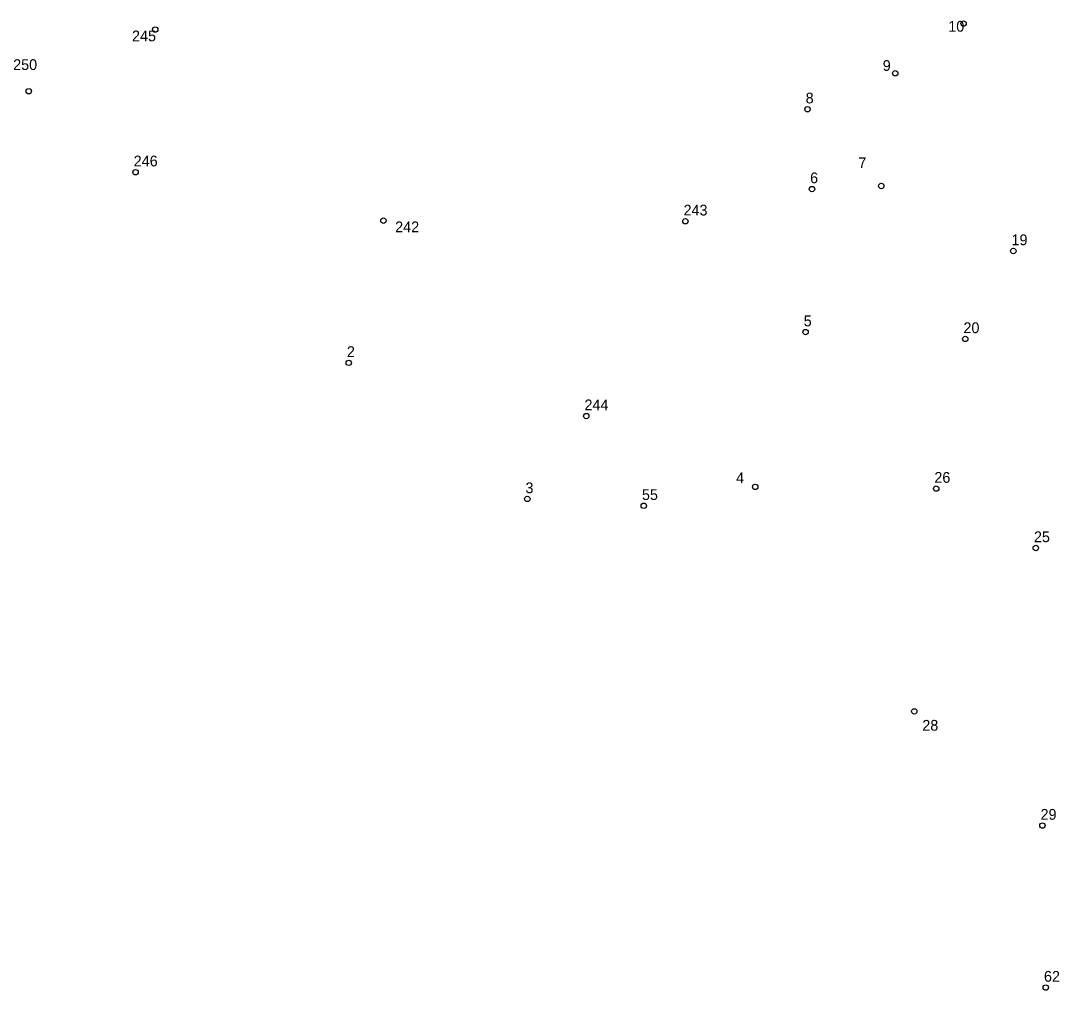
# Model space of a CAD drawing. Extents: x 176571 to 180224, y 250857 to 253450.
# Drawn here: x 179010.6 to 179396.7, y 251027.9 to 251388.3 of the extents above; entities that cross this region are included whole.
import ezdxf
from ezdxf.enums import TextEntityAlignment as Align

# ---------------------------------------------------------------- set-up
doc = ezdxf.new("R2010")
doc.units = 0
doc.layers.add('1603', color=240, linetype='Continuous')
doc.layers.add('A_POINTS', color=252, linetype='Continuous')
doc.styles.add('HEBTXT', font='hebtxt.shx')

# ---------------------------------------------------------------- blocks, each defined once
blk = doc.blocks.new('1603')
at = {"layer": 'A_POINTS'}
blk.add_circle((0, 0), 0.25, dxfattribs=at)
at = {"style": 'HEBTXT'}
blk.add_attdef('PARCEL_NUM', text='', height=2, dxfattribs=at).set_placement((0, 1), align=Align.CENTER)
at = {"style": 'HEBTXT', "flags": 1}
blk.add_attdef('LOT_NUM', text='', height=2, dxfattribs=at).set_placement((0, -2.5), align=Align.CENTER)

msp = doc.modelspace()

# ---------------------------------------------------------------- block references
at = {"layer": '1603'}
ref = msp.add_blockref('1603', (179361.13, 251387.21), dxfattribs=dict(at, xscale=4, yscale=4, zscale=4))
ref.add_attrib('PARCEL_NUM', '10', (179355.43, 251384.19), dxfattribs={"layer": '0', "height": 4, "style": 'HEBTXT'})
ref = msp.add_blockref('1603', (179060.56, 251385), dxfattribs=dict(at, xscale=4, yscale=4, zscale=4))
ref.add_attrib('PARCEL_NUM', '245', (179051.94, 251380.61), dxfattribs={"layer": '0', "height": 4, "style": 'HEBTXT'})
ref = msp.add_blockref('1603', (179013.54, 251362.07), dxfattribs=dict(at, xscale=4, yscale=4, zscale=4))
ref.add_attrib('PARCEL_NUM', '250', (179007.74, 251369.95), dxfattribs={"layer": '0', "height": 4, "style": 'HEBTXT'})
ref = msp.add_blockref('1603', (179335.72, 251368.74), dxfattribs=dict(at, xscale=4, yscale=4, zscale=4))
ref.add_attrib('PARCEL_NUM', '9', (179331.07, 251369.63), dxfattribs={"layer": '0', "height": 4, "style": 'HEBTXT'})
ref = msp.add_blockref('1603', (179303.1, 251355.38), dxfattribs=dict(at, xscale=4, yscale=4, zscale=4))
ref.add_attrib('PARCEL_NUM', '8', (179302.41, 251357.54), dxfattribs={"layer": '0', "height": 4, "style": 'HEBTXT'})
ref = msp.add_blockref('1603', (179053.26, 251331.97), dxfattribs=dict(at, xscale=4, yscale=4, zscale=4))
ref.add_attrib('PARCEL_NUM', '246', (179052.57, 251334.13), dxfattribs={"layer": '0', "height": 4, "style": 'HEBTXT'})
ref = msp.add_blockref('1603', (179330.53, 251326.84), dxfattribs=dict(at, xscale=4, yscale=4, zscale=4))
ref.add_attrib('PARCEL_NUM', '7', (179322.01, 251333.48), dxfattribs={"layer": '0', "height": 4, "style": 'HEBTXT'})
ref = msp.add_blockref('1603', (179304.76, 251325.71), dxfattribs=dict(at, xscale=4, yscale=4, zscale=4))
ref.add_attrib('PARCEL_NUM', '6', (179304.06, 251327.87), dxfattribs={"layer": '0', "height": 4, "style": 'HEBTXT'})
ref = msp.add_blockref('1603', (179257.68, 251313.73), dxfattribs=dict(at, xscale=4, yscale=4, zscale=4))
ref.add_attrib('PARCEL_NUM', '243', (179256.99, 251315.88), dxfattribs={"layer": '0', "height": 4, "style": 'HEBTXT'})
ref = msp.add_blockref('1603', (179145.43, 251313.95), dxfattribs=dict(at, xscale=4, yscale=4, zscale=4))
ref.add_attrib('PARCEL_NUM', '242', (179149.78, 251309.65), dxfattribs={"layer": '0', "height": 4, "style": 'HEBTXT'})
ref = msp.add_blockref('1603', (179379.63, 251302.69), dxfattribs=dict(at, xscale=4, yscale=4, zscale=4))
ref.add_attrib('PARCEL_NUM', '19', (179378.94, 251304.85), dxfattribs={"layer": '0', "height": 4, "style": 'HEBTXT'})
ref = msp.add_blockref('1603', (179302.38, 251272.56), dxfattribs=dict(at, xscale=4, yscale=4, zscale=4))
ref.add_attrib('PARCEL_NUM', '5', (179301.68, 251274.72), dxfattribs={"layer": '0', "height": 4, "style": 'HEBTXT'})
ref = msp.add_blockref('1603', (179361.76, 251270.01), dxfattribs=dict(at, xscale=4, yscale=4, zscale=4))
ref.add_attrib('PARCEL_NUM', '20', (179361.07, 251272.17), dxfattribs={"layer": '0', "height": 4, "style": 'HEBTXT'})
ref = msp.add_blockref('1603', (179132.53, 251261.12), dxfattribs=dict(at, xscale=4, yscale=4, zscale=4))
ref.add_attrib('PARCEL_NUM', '2', (179131.83, 251263.28), dxfattribs={"layer": '0', "height": 4, "style": 'HEBTXT'})
ref = msp.add_blockref('1603', (179220.85, 251241.33), dxfattribs=dict(at, xscale=4, yscale=4, zscale=4))
ref.add_attrib('PARCEL_NUM', '244', (179220.16, 251243.49), dxfattribs={"layer": '0', "height": 4, "style": 'HEBTXT'})
ref = msp.add_blockref('1603', (179283.66, 251215.01), dxfattribs=dict(at, xscale=4, yscale=4, zscale=4))
ref.add_attrib('PARCEL_NUM', '4', (179276.56, 251216.41), dxfattribs={"layer": '0', "height": 4, "style": 'HEBTXT'})
ref = msp.add_blockref('1603', (179350.95, 251214.37), dxfattribs=dict(at, xscale=4, yscale=4, zscale=4))
ref.add_attrib('PARCEL_NUM', '26', (179350.26, 251216.53), dxfattribs={"layer": '0', "height": 4, "style": 'HEBTXT'})
ref = msp.add_blockref('1603', (179198.92, 251210.52), dxfattribs=dict(at, xscale=4, yscale=4, zscale=4))
ref.add_attrib('PARCEL_NUM', '3', (179198.23, 251212.67), dxfattribs={"layer": '0', "height": 4, "style": 'HEBTXT'})
ref = msp.add_blockref('1603', (179242.22, 251207.99), dxfattribs=dict(at, xscale=4, yscale=4, zscale=4))
ref.add_attrib('PARCEL_NUM', '55', (179241.53, 251210.14), dxfattribs={"layer": '0', "height": 4, "style": 'HEBTXT'})
ref = msp.add_blockref('1603', (179387.98, 251192.3), dxfattribs=dict(at, xscale=4, yscale=4, zscale=4))
ref.add_attrib('PARCEL_NUM', '25', (179387.28, 251194.46), dxfattribs={"layer": '0', "height": 4, "style": 'HEBTXT'})
ref = msp.add_blockref('1603', (179342.8, 251131.58), dxfattribs=dict(at, xscale=4, yscale=4, zscale=4))
ref.add_attrib('PARCEL_NUM', '28', (179345.78, 251124.4), dxfattribs={"layer": '0', "height": 4, "style": 'HEBTXT'})
ref = msp.add_blockref('1603', (179390.43, 251089.15), dxfattribs=dict(at, xscale=4, yscale=4, zscale=4))
ref.add_attrib('PARCEL_NUM', '29', (179389.73, 251091.3), dxfattribs={"layer": '0', "height": 4, "style": 'HEBTXT'})
ref = msp.add_blockref('1603', (179391.7, 251028.94), dxfattribs=dict(at, xscale=4, yscale=4, zscale=4))
ref.add_attrib('PARCEL_NUM', '62', (179391.01, 251031.09), dxfattribs={"layer": '0', "height": 4, "style": 'HEBTXT'})

doc.saveas('drawing.dxf')
